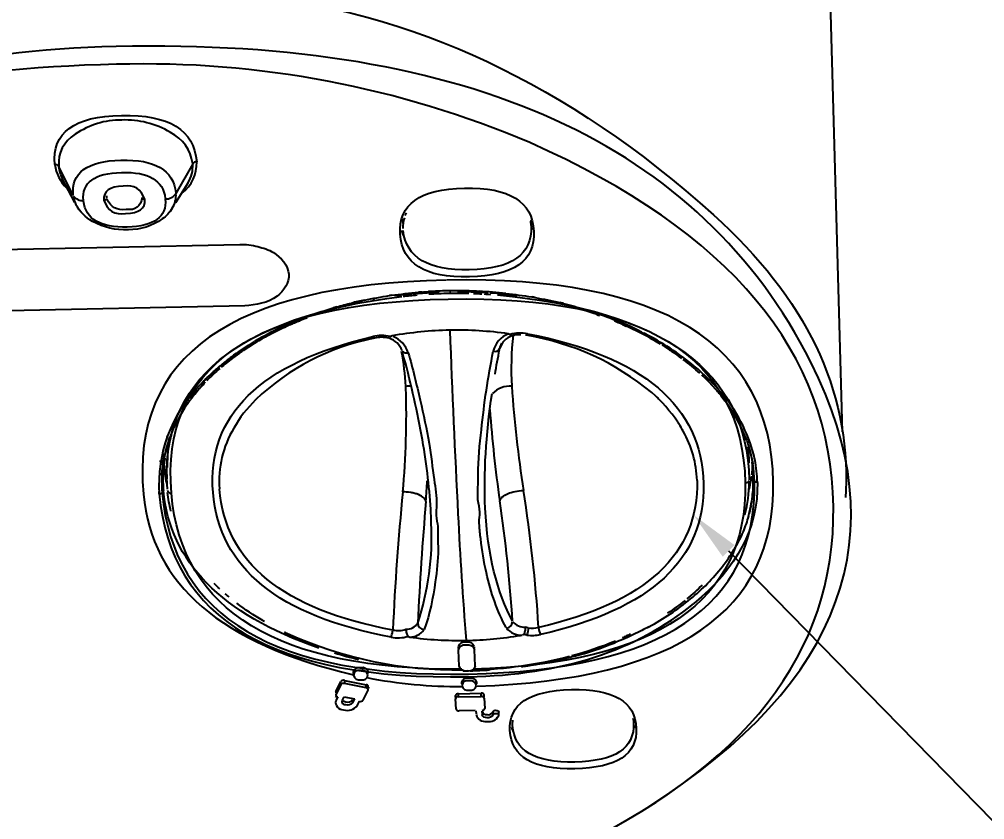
# Model space of a CAD drawing. Extents: x 1007 to 1797, y 752 to 1331.
# Drawn here: x 1592.4 to 1669.2, y 1072.6 to 1136.3 of the extents above; entities that cross this region are included whole.
import ezdxf
from ezdxf import colors
from ezdxf.entities.mleader import LeaderData, LeaderLine
from ezdxf.math import Vec2, Vec3

# ---------------------------------------------------------------- set-up
doc = ezdxf.new("R2010")
doc.units = 0
doc.header["$LTSCALE"] = 0.5
doc.header["$MEASUREMENT"] = 0
doc.layers.get('0').update_dxf_attribs({"linetype": 'CONTINUOUS'})
doc.layers.add('Make2D$_U+53EF_U+89C1_U+7EBF$_U+666E_U+901A_U+7EBF', color=7, linetype='CONTINUOUS')
doc.layers.add('Make2D$_U+53EF_U+89C1_U+7EBF$_U+6B63_U+5207_U+7EBF', color=7, linetype='CONTINUOUS')
doc.styles.add('Daelim Dimension', font='NanumGothic.ttf')

msp = doc.modelspace()

# ---------------------------------------------------------------- linework, layer by layer
at = {"layer": 'Make2D$_U+53EF_U+89C1_U+7EBF$_U+666E_U+901A_U+7EBF', "lineweight": 25}
for points in [[(1654.252, 1233.709), (1657.88, 1103.499)], [(1596.844, 1121.733), (1595.851, 1123.645)], [(1605.833, 1123.275), (1604.862, 1121.704)], [(1604.697, 1121.437), (1604.594, 1121.272)], [(1589.74, 1117.972), (1609.97, 1118.394)], [(1610.362, 1113.511), (1590.272, 1113.095)], [(1604.204, 1100.652), (1604.241, 1101.793)], [(1650.451, 1101.488), (1650.46, 1101.02)], [(1604.183, 1100.008), (1604.185, 1100.083)], [(1658.172, 1098.823), (1658.149, 1098.259)], [(1627.357, 1086.26), (1627.358, 1086.383)], [(1627.424, 1084.853), (1627.357, 1086.121)], [(1628.69, 1084.876), (1628.625, 1086.144)], [(1619.005, 1084.266), (1619.007, 1084.37)], [(1617.615, 1082.842), (1618.003, 1083.62)], [(1620.025, 1083.112), (1618.295, 1083.469)], [(1618.299, 1083.715), (1620.029, 1083.358)], [(1627.628, 1083.437), (1627.629, 1083.546)], [(1617.999, 1083.374), (1617.611, 1082.596)], [(1619.789, 1082.148), (1620.179, 1082.924)], [(1620.193, 1083.17), (1620.191, 1083.047)], [(1617.616, 1082.347), (1617.667, 1082.448)], [(1617.766, 1082.409), (1617.619, 1082.115)], [(1618.134, 1082.149), (1618.265, 1082.412)], [(1618.265, 1082.412), (1619.09, 1082.242)], [(1619.09, 1082.242), (1618.936, 1081.935)], [(1619.339, 1081.746), (1619.493, 1082.053)], [(1627.174, 1081.439), (1627.125, 1082.255)], [(1627.126, 1082.36), (1627.127, 1082.501)], [(1627.353, 1082.408), (1629.162, 1082.443)], [(1627.354, 1082.654), (1629.163, 1082.689)], [(1629.406, 1082.299), (1629.452, 1081.484)], [(1628.7, 1081.321), (1627.418, 1081.295)], [(1628.754, 1081.289), (1628.768, 1081.047)], [(1629.229, 1081.254), (1629.242, 1081.009)]]:
    msp.add_lwpolyline(points, dxfattribs=at)
for points, knots in [([(1568.107, 1128.219), (1597.972, 1144.067), (1624.482, 1141.579), (1647.638, 1120.755), (1654.985, 1114.148), (1658.496, 1106.838), (1658.172, 1098.824)], [0, 0, 0, 0, 1, 1, 1, 2, 2, 2, 2]), ([(1642.525, 1073.688), (1658.016, 1083.592), (1662.304, 1095.375), (1655.386, 1109.035), (1646.608, 1126.372), (1628.191, 1134.741), (1600.136, 1134.143)], [0, 0, 0, 0, 1, 1, 1, 2, 2, 2, 2]), ([(1600.17, 1132.724), (1572.675, 1132.139), (1556.207, 1123.219), (1550.765, 1105.963), (1545.701, 1089.904), (1554.243, 1077.53), (1576.392, 1068.838)], [0, 0, 0, 0, 1, 1, 1, 2, 2, 2, 2]), ([(1635.7, 1069.988), (1650.185, 1076.713), (1657.346, 1085.896), (1657.183, 1097.537), (1657.012, 1109.802), (1648.962, 1119.454), (1633.032, 1126.492)], [0, 0, 0, 0, 1, 1, 1, 2, 2, 2, 2]), ([(1622.716, 1119.214), (1622.568, 1121.579), (1624.276, 1122.799), (1627.84, 1122.874), (1631.404, 1122.949), (1633.242, 1121.803), (1633.354, 1119.436)], [0, 0, 0, 0, 1, 1, 1, 2, 2, 2, 2]), ([(1604.592, 1121.268), (1604.381, 1120.935), (1604.115, 1120.652), (1603.796, 1120.42), (1602.987, 1119.857), (1602.09, 1119.569), (1601.105, 1119.557), (1600.09, 1119.512), (1599.14, 1119.737), (1598.254, 1120.232), (1597.688, 1120.546), (1597.249, 1120.987), (1596.937, 1121.555)], [0, 0, 0, 0, 1, 1, 1, 2, 2, 2, 3, 3, 3, 4, 4, 4, 4]), ([(1633.132, 1119.846), (1633.239, 1117.599), (1631.602, 1116.441), (1628.221, 1116.371), (1624.968, 1116.303), (1623.213, 1117.347), (1622.954, 1119.503)], [0, 0, 0, 0, 1, 1, 1, 2, 2, 2, 2]), ([(1633.354, 1119.436), (1633.465, 1117.092), (1631.755, 1115.884), (1628.226, 1115.811), (1624.698, 1115.738), (1622.862, 1116.872), (1622.716, 1119.214)], [0, 0, 0, 0, 1, 1, 1, 2, 2, 2, 2]), ([(1609.97, 1118.394), (1610.441, 1118.433), (1610.943, 1118.337), (1611.411, 1118.22), (1611.847, 1118.112), (1612.255, 1117.985), (1612.639, 1117.749), (1613.257, 1117.371), (1613.814, 1116.71), (1613.86, 1116.026), (1613.905, 1115.372), (1613.484, 1114.697), (1612.93, 1114.272), (1612.202, 1113.714), (1611.245, 1113.589), (1610.362, 1113.511)], [0, 0, 0, 0, 1, 1, 1, 2, 2, 2, 3, 3, 3, 4, 4, 4, 5, 5, 5, 5]), ([(1628.788, 1083.245), (1644.719, 1083.786), (1652.59, 1089.202), (1652.401, 1099.493), (1652.198, 1110.538), (1643.54, 1115.891), (1626.426, 1115.555)], [0, 0, 0, 0, 1, 1, 1, 2, 2, 2, 2]), ([(1626.391, 1115.554), (1609.326, 1115.203), (1601.296, 1109.529), (1602.3, 1098.531), (1602.955, 1091.372), (1608.526, 1086.584), (1619.014, 1084.168)], [0, 0, 0, 0, 1, 1, 1, 2, 2, 2, 2]), ([(1621.939, 1111.062), (1621.942, 1111.067), (1621.945, 1111.071), (1621.95, 1111.076), (1621.955, 1111.081), (1621.961, 1111.085), (1621.968, 1111.089), (1621.975, 1111.094), (1621.984, 1111.098), (1621.993, 1111.101), (1622.002, 1111.105), (1622.013, 1111.108), (1622.024, 1111.111), (1622.035, 1111.114), (1622.047, 1111.117), (1622.06, 1111.119)], [0, 0, 0, 0, 1, 1, 1, 2, 2, 2, 3, 3, 3, 4, 4, 4, 5, 5, 5, 5]), ([(1631.335, 1111.29), (1631.348, 1111.288), (1631.36, 1111.286), (1631.372, 1111.283), (1631.383, 1111.281), (1631.394, 1111.278), (1631.403, 1111.275), (1631.413, 1111.271), (1631.422, 1111.268), (1631.43, 1111.264)], [0, 0, 0, 0, 1, 1, 1, 2, 2, 2, 3, 3, 3, 3]), ([(1631.462, 1111.237), (1631.443, 1111.191), (1631.466, 1111.138), (1631.513, 1111.12), (1631.559, 1111.102), (1631.612, 1111.124), (1631.63, 1111.171), (1631.633, 1111.179), (1631.635, 1111.187), (1631.636, 1111.195)], [0, 0, 0, 0, 1, 1, 1, 2, 2, 2, 3, 3, 3, 3]), ([(1644.811, 1104.249), (1644.222, 1105.124), (1643.53, 1105.909), (1642.736, 1106.604), (1639.821, 1109.015), (1636.498, 1110.535), (1632.768, 1111.165)], [0, 0, 0, 0, 1, 1, 1, 2, 2, 2, 2]), ([(1620.652, 1110.941), (1617.044, 1110.198), (1613.898, 1108.565), (1611.216, 1106.04), (1610.539, 1105.359), (1609.961, 1104.602), (1609.481, 1103.769)], [0, 0, 0, 0, 1, 1, 1, 2, 2, 2, 2]), ([(1625.196, 1096.232), (1625.187, 1096.592), (1625.172, 1096.959), (1625.151, 1097.332), (1625.1, 1098.247), (1625.014, 1099.2), (1624.892, 1100.187), (1624.771, 1101.172), (1624.615, 1102.19), (1624.424, 1103.242), (1624.017, 1105.445), (1623.514, 1107.629), (1622.915, 1109.789)], [0, 0, 0, 0, 1, 1, 1, 2, 2, 2, 3, 3, 3, 4, 4, 4, 4]), ([(1623.363, 1109.78), (1623.722, 1108.531), (1624.02, 1107.275), (1624.31, 1106.011), (1624.573, 1104.868), (1624.829, 1103.72), (1625.02, 1102.565), (1625.177, 1101.608), (1625.29, 1100.648), (1625.43, 1099.684), (1625.528, 1099.014), (1625.64, 1098.342), (1625.615, 1097.67), (1625.604, 1097.388), (1625.57, 1097.105), (1625.589, 1096.827), (1625.608, 1096.535), (1625.687, 1096.248), (1625.716, 1095.956), (1625.744, 1095.674), (1625.727, 1095.387), (1625.724, 1095.101), (1625.721, 1094.776), (1625.737, 1094.453), (1625.737, 1094.129), (1625.74, 1093.274), (1625.637, 1092.417), (1625.516, 1091.566), (1625.331, 1090.268), (1625.103, 1088.983), (1624.62, 1087.754)], [0, 0, 0, 0, 1, 1, 1, 2, 2, 2, 3, 3, 3, 4, 4, 4, 5, 5, 5, 6, 6, 6, 7, 7, 7, 8, 8, 8, 9, 9, 9, 10, 10, 10, 10]), ([(1631.153, 1087.91), (1630.796, 1088.57), (1630.499, 1089.26), (1630.246, 1089.966), (1629.976, 1090.718), (1629.754, 1091.488), (1629.578, 1092.268), (1629.377, 1093.159), (1629.234, 1094.062), (1629.127, 1094.97), (1629.085, 1095.334), (1629.047, 1095.698), (1629.021, 1096.063), (1629.016, 1096.131), (1629.012, 1096.199), (1629.011, 1096.267), (1629.009, 1096.545), (1629.074, 1096.824), (1629.067, 1097.1), (1629.059, 1097.424), (1628.952, 1097.743), (1628.912, 1098.068), (1628.872, 1098.397), (1628.901, 1098.731), (1628.913, 1099.064), (1628.926, 1099.401), (1628.921, 1099.737), (1628.924, 1100.072), (1628.935, 1101.267), (1629.049, 1102.465), (1629.18, 1103.658), (1629.412, 1105.754), (1629.699, 1107.836), (1630.131, 1109.904)], [0, 0, 0, 0, 1, 1, 1, 2, 2, 2, 3, 3, 3, 4, 4, 4, 5, 5, 5, 6, 6, 6, 7, 7, 7, 8, 8, 8, 9, 9, 9, 10, 10, 10, 11, 11, 11, 11]), ([(1611.924, 1088.392), (1611.878, 1088.418), (1611.833, 1088.444), (1611.788, 1088.471), (1611.074, 1088.892), (1610.387, 1089.354), (1609.728, 1089.856)], [0, 0, 0, 0, 1, 1, 1, 2, 2, 2, 2]), ([(1627.736, 1084.53), (1622.904, 1084.449), (1618.172, 1085.429), (1613.77, 1087.422), (1613.686, 1087.462), (1613.601, 1087.502), (1613.518, 1087.543)], [0, 0, 0, 0, 1, 1, 1, 2, 2, 2, 2]), ([(1623.178, 1087.785), (1623.185, 1087.671), (1623.205, 1087.562), (1623.233, 1087.465), (1623.262, 1087.368), (1623.299, 1087.277), (1623.347, 1087.207)], [0, 0, 0, 0, 1, 1, 1, 2, 2, 2, 2]), ([(1632.544, 1087.371), (1632.542, 1087.366), (1632.539, 1087.362), (1632.534, 1087.358), (1632.529, 1087.353), (1632.523, 1087.349), (1632.516, 1087.345), (1632.509, 1087.341), (1632.501, 1087.337), (1632.492, 1087.334), (1632.483, 1087.331), (1632.473, 1087.328), (1632.462, 1087.325)], [0, 0, 0, 0, 1, 1, 1, 2, 2, 2, 3, 3, 3, 4, 4, 4, 4]), ([(1632.684, 1087.95), (1632.68, 1087.84), (1632.663, 1087.732), (1632.64, 1087.635), (1632.619, 1087.547), (1632.591, 1087.463), (1632.557, 1087.394)], [0, 0, 0, 0, 1, 1, 1, 2, 2, 2, 2]), ([(1641.05, 1087.399), (1640.946, 1087.349), (1640.841, 1087.301), (1640.736, 1087.252), (1640.621, 1087.2), (1640.505, 1087.148), (1640.389, 1087.097)], [0, 0, 0, 0, 1, 1, 1, 2, 2, 2, 2]), ([(1623.47, 1087.158), (1623.457, 1087.16), (1623.445, 1087.162), (1623.434, 1087.164), (1623.423, 1087.167), (1623.413, 1087.169), (1623.403, 1087.172), (1623.394, 1087.175), (1623.385, 1087.179), (1623.378, 1087.182), (1623.372, 1087.185), (1623.367, 1087.188), (1623.363, 1087.191)], [0, 0, 0, 0, 1, 1, 1, 2, 2, 2, 3, 3, 3, 4, 4, 4, 4]), ([(1627.357, 1086.121), (1627.431, 1086.452), (1627.635, 1086.59), (1627.97, 1086.534), (1628.301, 1086.593), (1628.519, 1086.463), (1628.625, 1086.144)], [0, 0, 0, 0, 1, 1, 1, 2, 2, 2, 2]), ([(1627.36, 1086.414), (1627.468, 1086.696), (1627.672, 1086.818), (1627.971, 1086.781), (1628.273, 1086.824), (1628.49, 1086.708), (1628.621, 1086.432)], [0, 0, 0, 0, 1, 1, 1, 2, 2, 2, 2]), ([(1620.163, 1084.146), (1620.061, 1084.436), (1619.859, 1084.554), (1619.558, 1084.501), (1619.252, 1084.553), (1619.067, 1084.427), (1619.004, 1084.123)], [0, 0, 0, 0, 1, 1, 1, 2, 2, 2, 2]), ([(1619.008, 1084.37), (1619.071, 1084.674), (1619.255, 1084.799), (1619.561, 1084.747), (1619.863, 1084.8), (1620.065, 1084.682), (1620.166, 1084.393)], [0, 0, 0, 0, 1, 1, 1, 2, 2, 2, 2]), ([(1628.69, 1084.876), (1628.615, 1084.546), (1628.411, 1084.409), (1628.078, 1084.465), (1627.748, 1084.406), (1627.53, 1084.535), (1627.424, 1084.853)], [0, 0, 0, 0, 1, 1, 1, 2, 2, 2, 2]), ([(1619.004, 1084.123), (1619.106, 1083.835), (1619.307, 1083.717), (1619.609, 1083.77), (1619.914, 1083.717), (1620.099, 1083.843), (1620.163, 1084.146)], [0, 0, 0, 0, 1, 1, 1, 2, 2, 2, 2]), ([(1628.785, 1083.323), (1628.687, 1083.613), (1628.487, 1083.731), (1628.185, 1083.677), (1627.88, 1083.727), (1627.694, 1083.602), (1627.627, 1083.3)], [0, 0, 0, 0, 1, 1, 1, 2, 2, 2, 2]), ([(1627.629, 1083.546), (1627.696, 1083.848), (1627.882, 1083.974), (1628.187, 1083.923), (1628.488, 1083.977), (1628.688, 1083.859), (1628.786, 1083.569)], [0, 0, 0, 0, 1, 1, 1, 2, 2, 2, 2]), ([(1620.179, 1082.924), (1620.2, 1083.005), (1620.152, 1083.087), (1620.071, 1083.108), (1620.056, 1083.112), (1620.04, 1083.113), (1620.025, 1083.112)], [0, 0, 0, 0, 1, 1, 1, 2, 2, 2, 2]), ([(1620.183, 1083.171), (1620.204, 1083.251), (1620.155, 1083.333), (1620.075, 1083.354), (1620.06, 1083.358), (1620.044, 1083.359), (1620.029, 1083.358)], [0, 0, 0, 0, 1, 1, 1, 2, 2, 2, 2]), ([(1627.627, 1083.3), (1627.726, 1083.011), (1627.926, 1082.893), (1628.227, 1082.947), (1628.532, 1082.896), (1628.718, 1083.022), (1628.785, 1083.323)], [0, 0, 0, 0, 1, 1, 1, 2, 2, 2, 2]), ([(1631.459, 1079.716), (1631.348, 1081.824), (1632.974, 1082.911), (1636.338, 1082.978), (1639.704, 1083.044), (1641.426, 1082.023), (1641.506, 1079.914)], [0, 0, 0, 0, 1, 1, 1, 2, 2, 2, 2]), ([(1617.612, 1082.101), (1617.564, 1081.912), (1617.603, 1081.742), (1617.727, 1081.592), (1617.851, 1081.442), (1618.011, 1081.372), (1618.205, 1081.384), (1618.664, 1081.251), (1619.042, 1081.372), (1619.339, 1081.746)], [0, 0, 0, 0, 1, 1, 1, 2, 2, 2, 3, 3, 3, 3]), ([(1617.611, 1082.596), (1617.59, 1082.515), (1617.639, 1082.433), (1617.72, 1082.413), (1617.735, 1082.409), (1617.75, 1082.408), (1617.766, 1082.409)], [0, 0, 0, 0, 1, 1, 1, 2, 2, 2, 2]), ([(1618.936, 1081.935), (1618.794, 1081.756), (1618.614, 1081.698), (1618.395, 1081.762), (1618.302, 1081.756), (1618.226, 1081.79), (1618.166, 1081.861), (1618.107, 1081.933), (1618.089, 1082.014), (1618.112, 1082.104)], [0, 0, 0, 0, 1, 1, 1, 2, 2, 2, 3, 3, 3, 3]), ([(1618.145, 1082.143), (1618.214, 1082.069), (1618.299, 1082.024), (1618.399, 1082.008), (1618.618, 1081.944), (1618.798, 1082.002), (1618.94, 1082.181)], [0, 0, 0, 0, 1, 1, 1, 2, 2, 2, 2]), ([(1629.243, 1081.255), (1629.304, 1081.058), (1629.437, 1080.971), (1629.641, 1080.993), (1629.845, 1080.96), (1629.997, 1081.032), (1630.097, 1081.212)], [0, 0, 0, 0, 1, 1, 1, 2, 2, 2, 2]), ([(1630.097, 1081.212), (1630.161, 1081.319), (1630.253, 1081.358), (1630.373, 1081.33), (1630.425, 1081.335), (1630.469, 1081.321), (1630.507, 1081.286), (1630.545, 1081.251), (1630.563, 1081.207), (1630.561, 1081.156)], [0, 0, 0, 0, 1, 1, 1, 2, 2, 2, 3, 3, 3, 3]), ([(1628.77, 1080.999), (1628.898, 1080.588), (1629.177, 1080.406), (1629.605, 1080.452), (1630.03, 1080.382), (1630.349, 1080.534), (1630.561, 1080.91)], [0, 0, 0, 0, 1, 1, 1, 2, 2, 2, 2]), ([(1630.097, 1080.966), (1629.996, 1080.787), (1629.844, 1080.714), (1629.64, 1080.748), (1629.436, 1080.725), (1629.303, 1080.812), (1629.242, 1081.009)], [0, 0, 0, 0, 1, 1, 1, 2, 2, 2, 2]), ([(1630.108, 1080.992), (1630.179, 1081.073), (1630.267, 1081.104), (1630.373, 1081.084), (1630.424, 1081.089), (1630.468, 1081.075), (1630.506, 1081.04), (1630.544, 1081.005), (1630.562, 1080.962), (1630.561, 1080.91)], [0, 0, 0, 0, 1, 1, 1, 2, 2, 2, 3, 3, 3, 3]), ([(1641.506, 1079.914), (1641.585, 1077.824), (1639.958, 1076.747), (1636.624, 1076.682), (1633.291, 1076.616), (1631.57, 1077.628), (1631.459, 1079.716)], [0, 0, 0, 0, 1, 1, 1, 2, 2, 2, 2]), ([(1641.293, 1080.316), (1641.366, 1078.315), (1639.807, 1077.283), (1636.617, 1077.22), (1633.424, 1077.158), (1631.775, 1078.128), (1631.669, 1080.129)], [0, 0, 0, 0, 1, 1, 1, 2, 2, 2, 2])]:
    msp.add_open_spline(points, degree=3, knots=knots, dxfattribs=at)
for points in [[(1600.136, 1134.143), (1588.005, 1133.885), (1577.312, 1131.306), (1568.055, 1126.406)], [(1633.032, 1126.492), (1622.655, 1130.911), (1611.445, 1133.037), (1600.17, 1132.724)], [(1623.059, 1120.507), (1622.967, 1120.234), (1622.927, 1119.947), (1622.941, 1119.66)], [(1622.955, 1120.421), (1622.942, 1120.297), (1622.939, 1120.173), (1622.947, 1120.049)], [(1623.127, 1120.685), (1623.157, 1120.757), (1623.191, 1120.829), (1623.229, 1120.899)], [(1633.132, 1120.262), (1633.131, 1120.285), (1633.13, 1120.308), (1633.128, 1120.331)], [(1633.077, 1120.249), (1633.107, 1120.116), (1633.126, 1119.982), (1633.132, 1119.847)], [(1633.283, 1119.57), (1633.295, 1119.618), (1633.306, 1119.666), (1633.315, 1119.715)], [(1622.817, 1119.521), (1622.853, 1119.397), (1622.899, 1119.274), (1622.954, 1119.153)], [(1624.995, 1114.561), (1624.087, 1114.506), (1623.188, 1114.417), (1622.3, 1114.295)], [(1625.38, 1114.582), (1625.027, 1114.564), (1624.674, 1114.542), (1624.322, 1114.514)], [(1625.82, 1114.601), (1625.673, 1114.596), (1625.527, 1114.589), (1625.38, 1114.582)], [(1626.749, 1114.625), (1626.718, 1114.624), (1626.686, 1114.624), (1626.654, 1114.623)], [(1629.425, 1114.559), (1628.719, 1114.603), (1628.008, 1114.625), (1627.296, 1114.627)], [(1629.692, 1114.542), (1629.606, 1114.548), (1629.521, 1114.554), (1629.435, 1114.559)], [(1629.683, 1114.543), (1629.65, 1114.545), (1629.617, 1114.547), (1629.583, 1114.549)], [(1631.992, 1114.31), (1631.298, 1114.403), (1630.598, 1114.475), (1629.894, 1114.528)], [(1618.53, 1113.56), (1618.357, 1113.516), (1618.186, 1113.471), (1618.015, 1113.424)], [(1619.724, 1113.842), (1619.322, 1113.755), (1618.924, 1113.661), (1618.53, 1113.56)], [(1620.685, 1114.035), (1620.636, 1114.026), (1620.587, 1114.016), (1620.538, 1114.007)], [(1635.256, 1113.714), (1635.223, 1113.722), (1635.189, 1113.73), (1635.155, 1113.737)], [(1635.879, 1113.562), (1635.817, 1113.578), (1635.755, 1113.593), (1635.693, 1113.609)], [(1636.297, 1113.453), (1636.21, 1113.476), (1636.122, 1113.499), (1636.034, 1113.522)], [(1616.412, 1112.938), (1616.298, 1112.9), (1616.185, 1112.862), (1616.072, 1112.823)], [(1638.544, 1112.758), (1637.897, 1112.985), (1637.235, 1113.193), (1636.561, 1113.381)], [(1614.285, 1112.135), (1614.157, 1112.08), (1614.03, 1112.025), (1613.903, 1111.969)], [(1614.533, 1112.239), (1614.458, 1112.208), (1614.383, 1112.176), (1614.308, 1112.145)], [(1614.721, 1112.316), (1614.664, 1112.293), (1614.607, 1112.269), (1614.55, 1112.246)], [(1615.112, 1112.471), (1615.023, 1112.436), (1614.934, 1112.401), (1614.846, 1112.366)], [(1640.4, 1112.031), (1640.189, 1112.122), (1639.976, 1112.211), (1639.76, 1112.298)], [(1641.029, 1111.749), (1640.851, 1111.831), (1640.671, 1111.912), (1640.49, 1111.991)], [(1612.718, 1111.407), (1612.518, 1111.306), (1612.321, 1111.203), (1612.126, 1111.097)], [(1626.678, 1111.572), (1625.133, 1111.545), (1623.592, 1111.394), (1622.071, 1111.121)], [(1631.335, 1111.29), (1629.792, 1111.507), (1628.235, 1111.602), (1626.678, 1111.572)], [(1631.6, 1111.12), (1631.146, 1110.966), (1630.795, 1110.604), (1630.655, 1110.146)], [(1632.313, 1111.212), (1632.086, 1111.214), (1631.858, 1111.188), (1631.651, 1111.134)], [(1632.753, 1111.168), (1632.735, 1111.171), (1632.716, 1111.175), (1632.698, 1111.178)], [(1641.518, 1111.515), (1641.477, 1111.535), (1641.436, 1111.555), (1641.395, 1111.575)], [(1611.24, 1110.593), (1610.903, 1110.39), (1610.575, 1110.182), (1610.257, 1109.967)], [(1611.728, 1110.877), (1611.563, 1110.784), (1611.401, 1110.689), (1611.24, 1110.593)], [(1621.832, 1110.939), (1621.451, 1111.029), (1621.055, 1111.031), (1620.673, 1110.946)], [(1622.871, 1109.947), (1622.704, 1110.42), (1622.322, 1110.786), (1621.843, 1110.935)], [(1621.877, 1110.965), (1621.865, 1110.952), (1621.854, 1110.943), (1621.845, 1110.94)], [(1644.533, 1109.756), (1644.412, 1109.839), (1644.29, 1109.923), (1644.166, 1110.005)], [(1608.992, 1109.039), (1608.845, 1108.922), (1608.701, 1108.804), (1608.561, 1108.685)], [(1609.486, 1109.42), (1609.325, 1109.3), (1609.167, 1109.179), (1609.013, 1109.056)], [(1645.719, 1108.868), (1645.592, 1108.97), (1645.463, 1109.072), (1645.332, 1109.173)], [(1646.121, 1108.533), (1646.09, 1108.559), (1646.06, 1108.585), (1646.029, 1108.611)], [(1646.331, 1108.35), (1646.33, 1108.351), (1646.329, 1108.352), (1646.328, 1108.353)], [(1646.435, 1108.257), (1646.403, 1108.286), (1646.371, 1108.314), (1646.339, 1108.343)], [(1645.241, 1103.539), (1645.134, 1103.734), (1645.019, 1103.927), (1644.897, 1104.118)], [(1604.516, 1103.223), (1604.503, 1103.187), (1604.489, 1103.152), (1604.476, 1103.116)], [(1604.309, 1102.626), (1604.231, 1102.377), (1604.163, 1102.126), (1604.105, 1101.874)], [(1604.25, 1101.995), (1604.246, 1101.927), (1604.243, 1101.86), (1604.241, 1101.793)], [(1650.451, 1101.488), (1650.446, 1101.759), (1650.429, 1102.029), (1650.402, 1102.299)], [(1604.007, 1101.398), (1603.991, 1101.306), (1603.975, 1101.213), (1603.961, 1101.121)], [(1603.924, 1100.843), (1603.896, 1100.614), (1603.876, 1100.385), (1603.865, 1100.155)], [(1603.959, 1101.109), (1603.946, 1101.021), (1603.935, 1100.934), (1603.924, 1100.846)], [(1603.935, 1100.843), (1603.939, 1100.768), (1603.945, 1100.693), (1603.952, 1100.618)], [(1603.952, 1100.618), (1603.992, 1100.163), (1604.064, 1099.71), (1604.167, 1099.264)], [(1650.694, 1100.06), (1650.73, 1100.341), (1650.754, 1100.623), (1650.766, 1100.905)], [(1604.029, 1099.981), (1604.035, 1099.941), (1604.042, 1099.902), (1604.048, 1099.862)], [(1604.18, 1099.394), (1604.175, 1099.59), (1604.175, 1099.787), (1604.182, 1099.984)], [(1650.468, 1098.872), (1650.56, 1099.236), (1650.631, 1099.602), (1650.682, 1099.969)], [(1650.565, 1099.294), (1650.612, 1099.518), (1650.651, 1099.743), (1650.682, 1099.969)], [(1650.808, 1099.71), (1650.805, 1099.885), (1650.796, 1100.06), (1650.783, 1100.234)], [(1650.139, 1096.894), (1650.37, 1097.743), (1650.487, 1098.619), (1650.487, 1099.499)], [(1604.494, 1097.172), (1604.367, 1097.665), (1604.278, 1098.163), (1604.227, 1098.666)], [(1608.369, 1091), (1608.223, 1091.136), (1608.08, 1091.274), (1607.941, 1091.413)], [(1646.738, 1091.29), (1646.361, 1090.915), (1645.959, 1090.551), (1645.531, 1090.2)], [(1609.126, 1090.335), (1609.015, 1090.427), (1608.906, 1090.519), (1608.799, 1090.613)], [(1645.382, 1090.078), (1644.941, 1089.722), (1644.473, 1089.379), (1643.98, 1089.05)], [(1623.47, 1087.158), (1624.959, 1086.956), (1626.462, 1086.868), (1627.966, 1086.895)], [(1627.966, 1086.895), (1629.418, 1086.92), (1630.867, 1087.054), (1632.299, 1087.295)], [(1636.368, 1085.687), (1637.551, 1086.006), (1638.712, 1086.399), (1639.844, 1086.865)], [(1628.52, 1084.544), (1631.107, 1084.616), (1633.678, 1084.982), (1636.182, 1085.637)], [(1618.295, 1083.469), (1618.186, 1083.501), (1618.069, 1083.463), (1617.999, 1083.374)], [(1618.299, 1083.715), (1618.191, 1083.747), (1618.073, 1083.709), (1618.003, 1083.62)], [(1620.078, 1083.94), (1622.564, 1083.451), (1625.094, 1083.21), (1627.628, 1083.223)], [(1629.407, 1082.546), (1629.373, 1082.647), (1629.269, 1082.709), (1629.163, 1082.689)], [(1619.493, 1082.053), (1619.602, 1082.022), (1619.718, 1082.059), (1619.789, 1082.148)], [(1627.353, 1082.408), (1627.248, 1082.425), (1627.148, 1082.358), (1627.125, 1082.255)], [(1627.354, 1082.654), (1627.25, 1082.671), (1627.15, 1082.604), (1627.127, 1082.501)], [(1629.406, 1082.3), (1629.371, 1082.401), (1629.268, 1082.463), (1629.162, 1082.443)], [(1627.174, 1081.439), (1627.209, 1081.337), (1627.312, 1081.276), (1627.418, 1081.295)], [(1629.239, 1081.332), (1629.339, 1081.319), (1629.431, 1081.385), (1629.452, 1081.484)], [(1631.669, 1080.13), (1631.662, 1080.267), (1631.67, 1080.404), (1631.692, 1080.54)], [(1641.236, 1080.714), (1641.269, 1080.583), (1641.288, 1080.451), (1641.293, 1080.319)], [(1631.569, 1079.981), (1631.611, 1079.859), (1631.664, 1079.738), (1631.728, 1079.619)], [(1641.37, 1079.946), (1641.397, 1080.018), (1641.419, 1080.09), (1641.438, 1080.163)]]:
    msp.add_open_spline(points, degree=3, dxfattribs=at)
at = {"layer": 'Make2D$_U+53EF_U+89C1_U+7EBF$_U+6B63_U+5207_U+7EBF', "lineweight": 25}
for points in [[(1596.716, 1122.288), (1595.561, 1124.604)], [(1606.221, 1124.808), (1604.89, 1122.444)], [(1628.626, 1086.276), (1628.626, 1086.39)], [(1620.164, 1084.251), (1620.166, 1084.393)], [(1617.999, 1083.374), (1618.003, 1083.62)], [(1618.299, 1083.715), (1618.295, 1083.469)], [(1628.786, 1083.569), (1628.786, 1083.433)], [(1617.615, 1082.842), (1617.613, 1082.729)], [(1620.025, 1083.112), (1620.029, 1083.358)], [(1618.94, 1082.181), (1618.936, 1081.935)], [(1627.353, 1082.408), (1627.354, 1082.654)], [(1629.162, 1082.443), (1629.163, 1082.689)], [(1629.406, 1082.405), (1629.407, 1082.546)], [(1630.097, 1081.212), (1630.097, 1080.977)], [(1630.561, 1080.91), (1630.561, 1081.156)]]:
    msp.add_lwpolyline(points, dxfattribs=at)
for points, knots in [([(1595.257, 1124.755), (1595.014, 1127.285), (1596.782, 1128.586), (1600.562, 1128.659), (1604.342, 1128.732), (1606.334, 1127.502), (1606.537, 1124.971)], [0, 0, 0, 0, 1, 1, 1, 2, 2, 2, 2]), ([(1606.221, 1124.808), (1606.053, 1125.942), (1605.463, 1126.776), (1604.45, 1127.311), (1603.252, 1128.009), (1601.96, 1128.336), (1600.574, 1128.292), (1599.228, 1128.298), (1597.998, 1127.922), (1596.885, 1127.165), (1595.948, 1126.568), (1595.506, 1125.714), (1595.561, 1124.604)], [0, 0, 0, 0, 1, 1, 1, 2, 2, 2, 3, 3, 3, 4, 4, 4, 4]), ([(1596.716, 1122.288), (1596.546, 1124.092), (1597.812, 1125.03), (1600.514, 1125.102), (1603.218, 1125.174), (1604.674, 1124.308), (1604.884, 1122.504)], [0, 0, 0, 0, 1, 1, 1, 2, 2, 2, 2]), ([(1597.53, 1121.883), (1597.396, 1123.319), (1598.405, 1124.066), (1600.557, 1124.123), (1602.71, 1124.18), (1603.871, 1123.491), (1604.039, 1122.055)], [0, 0, 0, 0, 1, 1, 1, 2, 2, 2, 2]), ([(1602.411, 1121.976), (1602.135, 1122.814), (1601.561, 1123.165), (1600.69, 1123.03), (1599.606, 1123.009), (1599.097, 1122.637), (1599.163, 1121.914)], [0, 0, 0, 0, 1, 1, 1, 2, 2, 2, 2]), ([(1604.044, 1122.008), (1604.164, 1120.579), (1603.154, 1119.837), (1601.015, 1119.781), (1598.875, 1119.724), (1597.716, 1120.409), (1597.535, 1121.835)], [0, 0, 0, 0, 1, 1, 1, 2, 2, 2, 2]), ([(1599.163, 1121.914), (1599.225, 1121.916), (1599.278, 1121.933), (1599.323, 1121.966), (1599.346, 1121.983), (1599.363, 1122.002), (1599.375, 1122.023)], [0, 0, 0, 0, 1, 1, 1, 2, 2, 2, 2]), ([(1599.163, 1121.914), (1599.441, 1121.081), (1600.014, 1120.731), (1600.883, 1120.864), (1601.964, 1120.885), (1602.473, 1121.255), (1602.411, 1121.976)], [0, 0, 0, 0, 1, 1, 1, 2, 2, 2, 2]), ([(1602.193, 1122.14), (1602.09, 1121.405), (1601.671, 1121.085), (1600.936, 1121.182), (1600.216, 1121.068), (1599.706, 1121.342), (1599.406, 1122.006)], [0, 0, 0, 0, 1, 1, 1, 2, 2, 2, 2]), ([(1602.193, 1122.139), (1602.191, 1122.093), (1602.211, 1122.054), (1602.254, 1122.022), (1602.296, 1121.991), (1602.349, 1121.975), (1602.411, 1121.976)], [0, 0, 0, 0, 1, 1, 1, 2, 2, 2, 2]), ([(1604.526, 1098.607), (1603.679, 1108.615), (1611.02, 1113.763), (1626.548, 1114.05), (1642.104, 1114.338), (1649.977, 1109.463), (1650.167, 1099.425)], [0, 0, 0, 0, 1, 1, 1, 2, 2, 2, 2]), ([(1628.8, 1114.674), (1628.025, 1114.708), (1627.249, 1114.717), (1626.473, 1114.702), (1625.977, 1114.692), (1625.483, 1114.673), (1624.99, 1114.643)], [0, 0, 0, 0, 1, 1, 1, 2, 2, 2, 2]), ([(1624.991, 1114.454), (1625.525, 1114.487), (1626.061, 1114.508), (1626.598, 1114.517), (1627.131, 1114.526), (1627.663, 1114.523), (1628.196, 1114.508)], [0, 0, 0, 0, 1, 1, 1, 2, 2, 2, 2]), ([(1632.857, 1111.292), (1642.035, 1109.512), (1646.698, 1105.536), (1646.845, 1099.365), (1646.987, 1093.356), (1642.671, 1089.357), (1633.895, 1087.367)], [0, 0, 0, 0, 1, 1, 1, 2, 2, 2, 2]), ([(1622, 1087.156), (1613.044, 1088.828), (1608.325, 1092.663), (1607.842, 1098.659), (1607.345, 1104.818), (1611.579, 1108.953), (1620.541, 1111.065)], [0, 0, 0, 0, 1, 1, 1, 2, 2, 2, 2]), ([(1620.541, 1111.065), (1620.527, 1111.015), (1620.556, 1110.963), (1620.606, 1110.948), (1620.656, 1110.934), (1620.708, 1110.963), (1620.723, 1111.013), (1620.723, 1111.013), (1620.723, 1111.014), (1620.723, 1111.015)], [0, 0, 0, 0, 1, 1, 1, 2, 2, 2, 3, 3, 3, 3]), ([(1630.131, 1109.904), (1630.337, 1109.826), (1630.568, 1109.929), (1630.646, 1110.136), (1630.647, 1110.139), (1630.649, 1110.143), (1630.65, 1110.147)], [0, 0, 0, 0, 1, 1, 1, 2, 2, 2, 2]), ([(1631.663, 1088.413), (1630.427, 1090.702), (1629.674, 1093.726), (1629.492, 1097.42), (1629.357, 1100.161), (1629.542, 1103.214), (1630.029, 1106.549)], [0, 0, 0, 0, 1, 1, 1, 2, 2, 2, 2]), ([(1603.792, 1098.632), (1604.674, 1088.736), (1612.793, 1083.932), (1628.149, 1084.22), (1643.524, 1084.509), (1651.11, 1089.615), (1650.907, 1099.537)], [0, 0, 0, 0, 1, 1, 1, 2, 2, 2, 2]), ([(1604.212, 1098.841), (1604.229, 1098.69), (1604.366, 1098.581), (1604.517, 1098.598), (1604.52, 1098.599), (1604.523, 1098.599), (1604.527, 1098.599)], [0, 0, 0, 0, 1, 1, 1, 2, 2, 2, 2]), ([(1630.647, 1098.021), (1630.675, 1098.136), (1630.751, 1098.227), (1630.838, 1098.304), (1630.965, 1098.416), (1631.114, 1098.498), (1631.269, 1098.565), (1631.46, 1098.647), (1631.66, 1098.707), (1631.863, 1098.75), (1632.081, 1098.795), (1632.302, 1098.82), (1632.524, 1098.826)], [0, 0, 0, 0, 1, 1, 1, 2, 2, 2, 3, 3, 3, 4, 4, 4, 4]), ([(1603.561, 1098.556), (1604.456, 1088.566), (1612.654, 1083.716), (1628.156, 1084.007), (1635.546, 1084.146), (1641.519, 1086.085), (1646.077, 1089.823)], [0, 0, 0, 0, 1, 1, 1, 2, 2, 2, 2]), ([(1624.768, 1097.953), (1624.759, 1098.04), (1624.71, 1098.136), (1624.612, 1098.23), (1624.514, 1098.323), (1624.365, 1098.415), (1624.182, 1098.491), (1624.09, 1098.528), (1623.989, 1098.562), (1623.885, 1098.59), (1623.78, 1098.619), (1623.671, 1098.642), (1623.561, 1098.66), (1623.344, 1098.695), (1623.126, 1098.709), (1622.932, 1098.706)], [0, 0, 0, 0, 1, 1, 1, 2, 2, 2, 3, 3, 3, 4, 4, 4, 5, 5, 5, 5])]:
    msp.add_open_spline(points, degree=3, knots=knots, dxfattribs=at)
for points in [[(1605.36, 1122.478), (1606.141, 1123.063), (1606.582, 1123.996), (1606.537, 1124.971)], [(1606.537, 1124.971), (1606.411, 1124.974), (1606.292, 1124.913), (1606.221, 1124.808)], [(1595.561, 1124.604), (1595.496, 1124.707), (1595.379, 1124.765), (1595.257, 1124.755)], [(1595.257, 1124.755), (1595.346, 1124.036), (1595.681, 1123.37), (1596.206, 1122.871)], [(1595.561, 1124.604), (1595.595, 1124.269), (1595.694, 1123.943), (1595.851, 1123.645)], [(1605.833, 1123.276), (1606.125, 1123.731), (1606.261, 1124.269), (1606.221, 1124.808)], [(1596.723, 1122.228), (1596.754, 1121.992), (1596.826, 1121.765), (1596.937, 1121.555)], [(1596.743, 1122.24), (1596.927, 1121.995), (1597.224, 1121.86), (1597.53, 1121.883)], [(1599.393, 1122.085), (1599.388, 1122.144), (1599.391, 1122.202), (1599.402, 1122.26)], [(1604.044, 1122.008), (1604.382, 1121.999), (1604.701, 1122.164), (1604.89, 1122.444)], [(1604.592, 1121.268), (1604.817, 1121.617), (1604.921, 1122.03), (1604.89, 1122.444)], [(1604.356, 1120.951), (1604.397, 1120.997), (1604.435, 1121.044), (1604.471, 1121.092)], [(1604.206, 1098.915), (1603.533, 1107.527), (1609.752, 1112.641), (1622.863, 1114.257)], [(1619.877, 1113.964), (1620.535, 1114.102), (1621.201, 1114.22), (1621.875, 1114.32)], [(1622.062, 1114.347), (1622, 1114.339), (1621.937, 1114.329), (1621.875, 1114.32)], [(1622.062, 1114.347), (1622.763, 1114.448), (1623.47, 1114.527), (1624.182, 1114.586)], [(1622.951, 1114.379), (1622.939, 1114.378), (1622.927, 1114.376), (1622.916, 1114.375)], [(1622.964, 1114.269), (1623.331, 1114.314), (1623.7, 1114.352), (1624.07, 1114.385)], [(1624.041, 1114.491), (1624.121, 1114.498), (1624.202, 1114.505), (1624.282, 1114.511)], [(1624.475, 1114.609), (1624.377, 1114.601), (1624.28, 1114.594), (1624.182, 1114.586)], [(1624.322, 1114.514), (1624.818, 1114.554), (1625.315, 1114.583), (1625.813, 1114.602)], [(1624.475, 1114.609), (1624.646, 1114.621), (1624.818, 1114.633), (1624.99, 1114.643)], [(1628.561, 1114.496), (1628.784, 1114.488), (1629.006, 1114.477), (1629.229, 1114.465)], [(1628.8, 1114.674), (1628.871, 1114.671), (1628.941, 1114.668), (1629.012, 1114.665)], [(1631.132, 1114.498), (1630.429, 1114.574), (1629.722, 1114.63), (1629.012, 1114.665)], [(1629.127, 1114.659), (1629.32, 1114.649), (1629.514, 1114.637), (1629.707, 1114.624)], [(1629.402, 1114.455), (1629.566, 1114.444), (1629.731, 1114.433), (1629.895, 1114.421)], [(1630.453, 1114.374), (1643.65, 1113.169), (1650.327, 1108.27), (1650.486, 1099.678)], [(1631.132, 1114.498), (1631.827, 1114.423), (1632.515, 1114.329), (1633.197, 1114.215)], [(1633.449, 1114.171), (1633.365, 1114.186), (1633.281, 1114.2), (1633.197, 1114.215)], [(1617.668, 1113.423), (1617.576, 1113.397), (1617.485, 1113.37), (1617.394, 1113.344)], [(1617.668, 1113.423), (1618.056, 1113.532), (1618.449, 1113.636), (1618.846, 1113.732)], [(1619.877, 1113.964), (1619.531, 1113.892), (1619.187, 1113.814), (1618.846, 1113.732)], [(1633.449, 1114.171), (1634.114, 1114.055), (1634.77, 1113.92), (1635.417, 1113.767)], [(1635.714, 1113.695), (1635.615, 1113.72), (1635.516, 1113.744), (1635.417, 1113.767)], [(1635.714, 1113.695), (1636.289, 1113.554), (1636.855, 1113.398), (1637.412, 1113.228)], [(1615.692, 1112.792), (1614.111, 1112.233), (1612.588, 1111.523), (1611.143, 1110.673)], [(1615.513, 1112.727), (1616.126, 1112.951), (1616.753, 1113.156), (1617.394, 1113.344)], [(1637.893, 1113.077), (1637.733, 1113.129), (1637.573, 1113.179), (1637.412, 1113.228)], [(1637.893, 1113.077), (1638.575, 1112.857), (1639.239, 1112.617), (1639.885, 1112.356)], [(1638.374, 1112.817), (1638.445, 1112.792), (1638.516, 1112.767), (1638.587, 1112.742)], [(1638.93, 1112.721), (1638.827, 1112.759), (1638.723, 1112.796), (1638.619, 1112.833)], [(1613.903, 1111.969), (1613.161, 1111.641), (1612.435, 1111.277), (1611.728, 1110.878)], [(1613.547, 1111.924), (1614.045, 1112.151), (1614.556, 1112.364), (1615.08, 1112.565)], [(1614.353, 1112.164), (1614.33, 1112.154), (1614.308, 1112.145), (1614.285, 1112.135)], [(1614.846, 1112.366), (1614.741, 1112.324), (1614.637, 1112.282), (1614.533, 1112.239)], [(1615.324, 1112.552), (1615.253, 1112.525), (1615.182, 1112.498), (1615.112, 1112.471)], [(1641.932, 1111.429), (1641.102, 1111.847), (1640.251, 1112.222), (1639.382, 1112.553)], [(1640.728, 1111.886), (1640.438, 1112.016), (1640.145, 1112.142), (1639.847, 1112.263)], [(1640.4, 1112.031), (1640.504, 1111.986), (1640.607, 1111.94), (1640.71, 1111.894)], [(1640.429, 1112.129), (1640.715, 1112.007), (1640.997, 1111.88), (1641.275, 1111.75)], [(1613.356, 1111.836), (1612.725, 1111.544), (1612.106, 1111.226), (1611.501, 1110.881)], [(1613.494, 1111.784), (1613.526, 1111.799), (1613.559, 1111.814), (1613.591, 1111.829)], [(1621.939, 1111.062), (1621.48, 1111.17), (1621.001, 1111.171), (1620.541, 1111.065)], [(1626.678, 1111.572), (1626.856, 1106.695), (1627.07, 1101.82), (1627.319, 1096.946)], [(1631.335, 1111.29), (1630.732, 1111.052), (1630.282, 1110.535), (1630.131, 1109.904)], [(1632.857, 1111.292), (1632.394, 1111.381), (1631.916, 1111.362), (1631.462, 1111.237)], [(1631.702, 1111.189), (1631.561, 1109.834), (1631.525, 1108.47), (1631.592, 1107.109)], [(1632.769, 1111.17), (1632.796, 1111.18), (1632.825, 1111.221), (1632.857, 1111.292)], [(1643.429, 1110.474), (1642.609, 1110.969), (1641.76, 1111.417), (1640.888, 1111.814)], [(1641.405, 1111.688), (1641.511, 1111.638), (1641.616, 1111.587), (1641.72, 1111.535)], [(1641.932, 1111.429), (1642.517, 1111.135), (1643.079, 1110.823), (1643.618, 1110.495)], [(1646.12, 1108.717), (1644.889, 1109.73), (1643.552, 1110.605), (1642.131, 1111.328)], [(1609.863, 1109.851), (1610.273, 1110.136), (1610.7, 1110.409), (1611.143, 1110.673)], [(1611.323, 1110.644), (1611.379, 1110.677), (1611.435, 1110.709), (1611.491, 1110.742)], [(1623.363, 1109.78), (1623.174, 1110.363), (1622.741, 1110.836), (1622.175, 1111.073)], [(1630.65, 1110.147), (1630.678, 1110.285), (1630.733, 1110.418), (1630.811, 1110.543)], [(1642.519, 1110.998), (1642.785, 1110.852), (1643.046, 1110.703), (1643.302, 1110.55)], [(1645.137, 1109.324), (1644.637, 1109.698), (1644.11, 1110.055), (1643.557, 1110.395)], [(1609.863, 1109.851), (1608.811, 1109.13), (1607.838, 1108.3), (1606.959, 1107.376)], [(1609.935, 1109.749), (1609.431, 1109.396), (1608.945, 1109.02), (1608.477, 1108.621)], [(1608.996, 1109.217), (1609.154, 1109.338), (1609.314, 1109.459), (1609.476, 1109.577)], [(1609.935, 1109.749), (1610.192, 1109.929), (1610.456, 1110.105), (1610.726, 1110.277)], [(1623.174, 1107.105), (1623.118, 1108.038), (1623.005, 1108.967), (1622.836, 1109.886)], [(1622.894, 1109.897), (1623.019, 1109.778), (1623.197, 1109.734), (1623.363, 1109.78)], [(1630.27, 1108.078), (1630.379, 1108.721), (1630.499, 1109.374), (1630.628, 1110.037)], [(1644.143, 1110.022), (1644.275, 1109.935), (1644.406, 1109.847), (1644.535, 1109.758)], [(1609.484, 1109.423), (1609.534, 1109.46), (1609.584, 1109.497), (1609.635, 1109.534)], [(1647.529, 1107.411), (1646.815, 1108.146), (1646.04, 1108.821), (1645.213, 1109.427)], [(1646.561, 1108.15), (1646.147, 1108.528), (1645.708, 1108.893), (1645.243, 1109.245)], [(1608.379, 1108.536), (1608.012, 1108.218), (1607.665, 1107.891), (1607.339, 1107.555)], [(1607.711, 1108.125), (1607.929, 1108.328), (1608.155, 1108.529), (1608.388, 1108.725)], [(1647.035, 1107.902), (1646.886, 1108.044), (1646.733, 1108.185), (1646.577, 1108.324)], [(1607.215, 1107.427), (1606.807, 1106.998), (1606.424, 1106.545), (1606.069, 1106.071)], [(1606.399, 1106.496), (1606.631, 1106.784), (1606.877, 1107.067), (1607.138, 1107.344)], [(1606.722, 1107.118), (1606.959, 1107.381), (1607.207, 1107.639), (1607.467, 1107.892)], [(1650.284, 1102.814), (1649.524, 1104.797), (1648.305, 1106.573), (1646.728, 1107.996)], [(1647.691, 1107.24), (1647.638, 1107.297), (1647.583, 1107.354), (1647.529, 1107.411)], [(1606.722, 1107.118), (1604.501, 1104.842), (1603.351, 1101.729), (1603.561, 1098.556)], [(1605.692, 1105.837), (1605.943, 1106.19), (1606.216, 1106.536), (1606.508, 1106.876)], [(1622.932, 1098.706), (1623.184, 1101.448), (1623.268, 1104.203), (1623.182, 1106.955)], [(1623.606, 1107.104), (1623.457, 1107.12), (1623.31, 1107.119), (1623.174, 1107.105)], [(1623.182, 1106.955), (1623.18, 1107.005), (1623.177, 1107.055), (1623.174, 1107.105)], [(1631.592, 1107.109), (1631.025, 1107.159), (1630.465, 1106.945), (1630.075, 1106.53)], [(1631.592, 1107.109), (1631.792, 1104.337), (1632.103, 1101.573), (1632.524, 1098.826)], [(1650.681, 1102.268), (1650.076, 1104.131), (1649.053, 1105.832), (1647.691, 1107.24)], [(1647.849, 1106.839), (1647.934, 1106.741), (1648.018, 1106.643), (1648.1, 1106.545)], [(1648.032, 1106.864), (1647.987, 1106.915), (1647.942, 1106.966), (1647.896, 1107.016)], [(1605.793, 1105.687), (1605.883, 1105.816), (1605.975, 1105.944), (1606.069, 1106.071)], [(1643.151, 1106.237), (1643.229, 1106.161), (1643.306, 1106.084), (1643.381, 1106.007)], [(1648.232, 1106.383), (1648.345, 1106.243), (1648.454, 1106.103), (1648.559, 1105.962)], [(1605.793, 1105.687), (1605.216, 1104.862), (1604.746, 1103.967), (1604.393, 1103.024)], [(1629.854, 1105.255), (1630.032, 1102.832), (1630.295, 1100.415), (1630.644, 1098.01)], [(1644.812, 1104.249), (1644.841, 1104.206), (1644.869, 1104.162), (1644.897, 1104.118)], [(1609.481, 1103.769), (1608.625, 1102.313), (1608.231, 1100.631), (1608.35, 1098.946)], [(1646.338, 1099.621), (1646.294, 1100.996), (1645.918, 1102.341), (1645.241, 1103.539)], [(1604.331, 1102.852), (1603.851, 1101.501), (1603.667, 1100.061), (1603.792, 1098.632)], [(1604.158, 1102.966), (1604.181, 1103.029), (1604.205, 1103.091), (1604.229, 1103.154)], [(1604.214, 1102.322), (1604.262, 1102.495), (1604.314, 1102.667), (1604.371, 1102.839)], [(1604.331, 1102.852), (1604.351, 1102.909), (1604.372, 1102.967), (1604.393, 1103.024)], [(1650.284, 1102.814), (1650.345, 1102.647), (1650.402, 1102.479), (1650.454, 1102.311)], [(1650.907, 1099.537), (1650.886, 1100.478), (1650.733, 1101.412), (1650.454, 1102.311)], [(1651.012, 1100.85), (1650.935, 1101.33), (1650.824, 1101.804), (1650.681, 1102.268)], [(1603.657, 1101.077), (1603.665, 1101.121), (1603.672, 1101.164), (1603.68, 1101.207)], [(1603.845, 1100.849), (1603.887, 1101.155), (1603.944, 1101.46), (1604.014, 1101.764)], [(1603.872, 1100.282), (1603.89, 1100.57), (1603.92, 1100.858), (1603.964, 1101.146)], [(1650.734, 1101.184), (1650.752, 1101.091), (1650.768, 1100.997), (1650.783, 1100.904)], [(1651.137, 1099.469), (1651.124, 1100.073), (1651.057, 1100.674), (1650.937, 1101.266)], [(1603.765, 1100), (1603.775, 1100.185), (1603.789, 1100.37), (1603.809, 1100.554)], [(1650.685, 1101.074), (1650.739, 1100.738), (1650.775, 1100.402), (1650.795, 1100.066)], [(1603.866, 1100.172), (1603.843, 1099.718), (1603.852, 1099.262), (1603.892, 1098.809)], [(1624.768, 1097.953), (1624.807, 1098.513), (1624.843, 1099.059), (1624.873, 1099.591)], [(1646.338, 1099.621), (1646.481, 1093.764), (1642.278, 1089.866), (1633.728, 1087.926)], [(1650.214, 1099.429), (1650.327, 1099.437), (1650.427, 1099.506), (1650.474, 1099.609)], [(1650.742, 1098.35), (1650.795, 1098.801), (1650.818, 1099.256), (1650.808, 1099.71)], [(1622.136, 1087.72), (1613.412, 1089.351), (1608.818, 1093.089), (1608.351, 1098.933)], [(1650.167, 1099.417), (1650.337, 1089.987), (1643.121, 1085.053), (1628.518, 1084.615)], [(1633.726, 1087.959), (1633.503, 1091.598), (1633.102, 1095.225), (1632.525, 1098.825)], [(1651.137, 1099.469), (1651.209, 1095.864), (1649.523, 1092.649), (1646.077, 1089.823)], [(1651.137, 1099.469), (1651.047, 1099.467), (1650.971, 1099.49), (1650.907, 1099.537)], [(1603.561, 1098.556), (1603.556, 1098.616), (1603.551, 1098.676), (1603.547, 1098.737)], [(1603.561, 1098.556), (1603.65, 1098.557), (1603.727, 1098.583), (1603.792, 1098.632)], [(1603.792, 1098.632), (1603.85, 1098.673), (1603.887, 1098.738), (1603.892, 1098.809)], [(1616.244, 1086.282), (1608.512, 1088.982), (1604.395, 1093.158), (1603.892, 1098.809)], [(1627.625, 1084.6), (1613.029, 1084.531), (1605.33, 1089.198), (1604.527, 1098.599)], [(1622.932, 1098.706), (1622.576, 1095.051), (1622.312, 1091.388), (1622.138, 1087.72)], [(1650.428, 1096.787), (1650.574, 1097.299), (1650.678, 1097.821), (1650.742, 1098.35)], [(1624.768, 1097.953), (1624.496, 1094.732), (1624.28, 1091.507), (1624.121, 1088.278)], [(1631.663, 1088.413), (1631.457, 1091.624), (1631.117, 1094.826), (1630.644, 1098.009)], [(1650.634, 1097.656), (1650.589, 1097.422), (1650.536, 1097.189), (1650.475, 1096.957)], [(1627.319, 1096.946), (1627.485, 1093.596), (1627.7, 1090.249), (1627.965, 1086.906)], [(1650.428, 1096.787), (1650.31, 1096.37), (1650.165, 1095.957), (1649.993, 1095.549)], [(1624.121, 1088.278), (1624.975, 1090.839), (1625.34, 1093.537), (1625.196, 1096.232)], [(1649.902, 1095.338), (1649.722, 1094.935), (1649.517, 1094.538), (1649.287, 1094.146)], [(1649.993, 1095.549), (1649.963, 1095.478), (1649.933, 1095.408), (1649.902, 1095.338)], [(1648.353, 1092.771), (1648.693, 1093.209), (1649.005, 1093.669), (1649.287, 1094.146)], [(1645.822, 1090.192), (1646.76, 1090.954), (1647.609, 1091.819), (1648.353, 1092.771)], [(1642.511, 1087.983), (1643.682, 1088.613), (1644.791, 1089.353), (1645.822, 1090.192)], [(1623.178, 1087.785), (1623.555, 1087.775), (1623.91, 1087.959), (1624.118, 1088.272)], [(1624.12, 1088.272), (1624.132, 1087.998), (1624.347, 1087.776), (1624.62, 1087.754)], [(1631.176, 1087.871), (1631.432, 1087.905), (1631.631, 1088.108), (1631.662, 1088.364)], [(1631.684, 1088.375), (1631.941, 1088.097), (1632.306, 1087.943), (1632.684, 1087.954)], [(1622, 1087.156), (1622.054, 1087.276), (1622.096, 1087.434), (1622.126, 1087.628)], [(1622.138, 1087.72), (1622.485, 1087.649), (1622.844, 1087.671), (1623.178, 1087.785)], [(1623.47, 1087.158), (1623.925, 1087.156), (1624.353, 1087.376), (1624.616, 1087.747)], [(1631.174, 1087.871), (1631.489, 1087.509), (1631.948, 1087.306), (1632.427, 1087.317)], [(1632.796, 1087.324), (1632.71, 1087.336), (1632.626, 1087.352), (1632.544, 1087.371)], [(1632.897, 1087.903), (1632.825, 1087.916), (1632.754, 1087.933), (1632.686, 1087.953)], [(1632.805, 1087.323), (1633.168, 1087.273), (1633.537, 1087.288), (1633.895, 1087.367)], [(1632.911, 1087.9), (1632.894, 1087.711), (1632.866, 1087.521), (1632.81, 1087.338)], [(1632.911, 1087.9), (1633.182, 1087.853), (1633.46, 1087.861), (1633.728, 1087.926)], [(1633.729, 1087.919), (1633.753, 1087.727), (1633.808, 1087.54), (1633.895, 1087.367)], [(1641.938, 1087.682), (1641.512, 1087.465), (1641.074, 1087.258), (1640.625, 1087.06)], [(1642.511, 1087.983), (1642.323, 1087.881), (1642.132, 1087.78), (1641.938, 1087.682)], [(1622, 1087.156), (1622.447, 1087.073), (1622.907, 1087.091), (1623.347, 1087.207)], [(1636.554, 1085.631), (1637.656, 1085.929), (1638.74, 1086.291), (1639.801, 1086.714)], [(1640.625, 1087.06), (1640.354, 1086.941), (1640.079, 1086.826), (1639.801, 1086.714)], [(1619.446, 1085.355), (1618.783, 1085.51), (1618.132, 1085.684), (1617.493, 1085.876)], [(1634.756, 1085.197), (1634.214, 1085.082), (1633.666, 1084.981), (1633.112, 1084.892)], [(1635.299, 1085.317), (1635.119, 1085.275), (1634.938, 1085.235), (1634.756, 1085.197)], [(1636.554, 1085.631), (1636.141, 1085.518), (1635.722, 1085.413), (1635.299, 1085.317)], [(1628.146, 1084.453), (1628.01, 1084.45), (1627.873, 1084.448), (1627.736, 1084.447)], [(1629.831, 1084.524), (1629.323, 1084.49), (1628.814, 1084.468), (1628.303, 1084.456)], [(1632.569, 1084.809), (1632.491, 1084.798), (1632.413, 1084.787), (1632.335, 1084.776)], [(1632.779, 1084.389), (1632.646, 1084.369), (1632.512, 1084.35), (1632.379, 1084.332)], [(1633.112, 1084.892), (1632.932, 1084.863), (1632.75, 1084.835), (1632.569, 1084.809)]]:
    msp.add_open_spline(points, degree=3, dxfattribs=at)

# ---------------------------------------------------------------- leaders
at = {"ltscale": 0.5}
ml = msp.add_multileader_mtext('Standard', dxfattribs=at)
ml.set_content('건전지 교환 커버', color=256, style='Daelim Dimension')
ml.set_leader_properties(color=5)
ml.build(insert=Vec2(0, 0))
ml.multileader.update_dxf_attribs({"text_left_attachment_type": 5, "text_right_attachment_type": 5, "dogleg_length": 0.36})
ctx = ml.context
ctx.base_point, ctx.char_height, ctx.landing_gap_size, ctx.plane_origin = Vec3(1688.21, 1054.153), 7, 1, Vec3(1667.601, 1099.831)
ctx.left_attachment, ctx.right_attachment = 5, 5
notes = []
notes.append((ctx, [(0, (1, 1, 0), (1687.85, 1054.153), (1, 0), 0.36, [(0, [(1646.052, 1096.876)], 0, [])])]))
ctx.mtext.insert, ctx.mtext.flow_direction = Vec3(1689.21, 1063.386), 5
for ctx, leaders in notes:
    for number, flags, end, landing, length, lines in leaders:
        leader = LeaderData()
        leader.index, (leader.has_last_leader_line, leader.has_dogleg_vector, leader.attachment_direction) = number, flags
        leader.last_leader_point, leader.dogleg_vector, leader.dogleg_length = Vec3(end), Vec3(landing), length
        for number, points, colour, breaks in lines:
            line = LeaderLine()
            line.index, line.vertices, line.color, line.breaks = number, Vec3.list(points), colors.encode_raw_color(colour), breaks
            leader.lines.append(line)
        ctx.leaders.append(leader)

doc.saveas('drawing.dxf')
